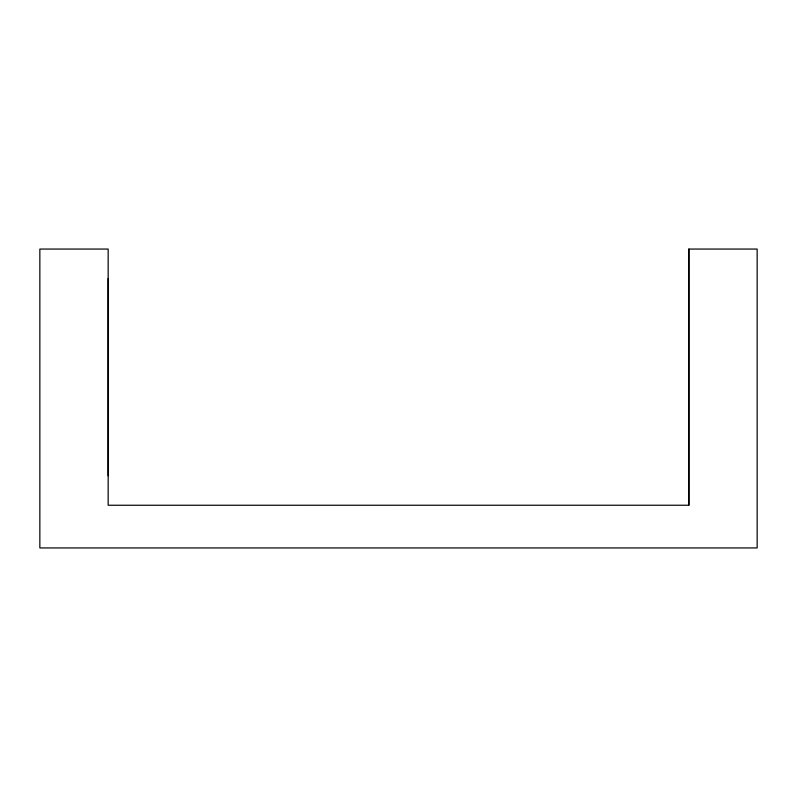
<?xml version="1.0" encoding="UTF-8"?>
<svg xmlns="http://www.w3.org/2000/svg" width="797" height="797" viewBox="0 0 797 797"><rect width="100%" height="100%" fill="white"/><g stroke="black" fill="none" stroke-linecap="round" stroke-linejoin="round"><path stroke-width="1.2" d="M688.837 505.238L688.837 249.062L757.15 249.062L757.15 547.938L39.85 547.938L39.85 249.062L108.163 249.062L108.163 505.248L688.837 505.238L688.837 249.062M108.163 278.522L108.163 475.779"/></g></svg>
